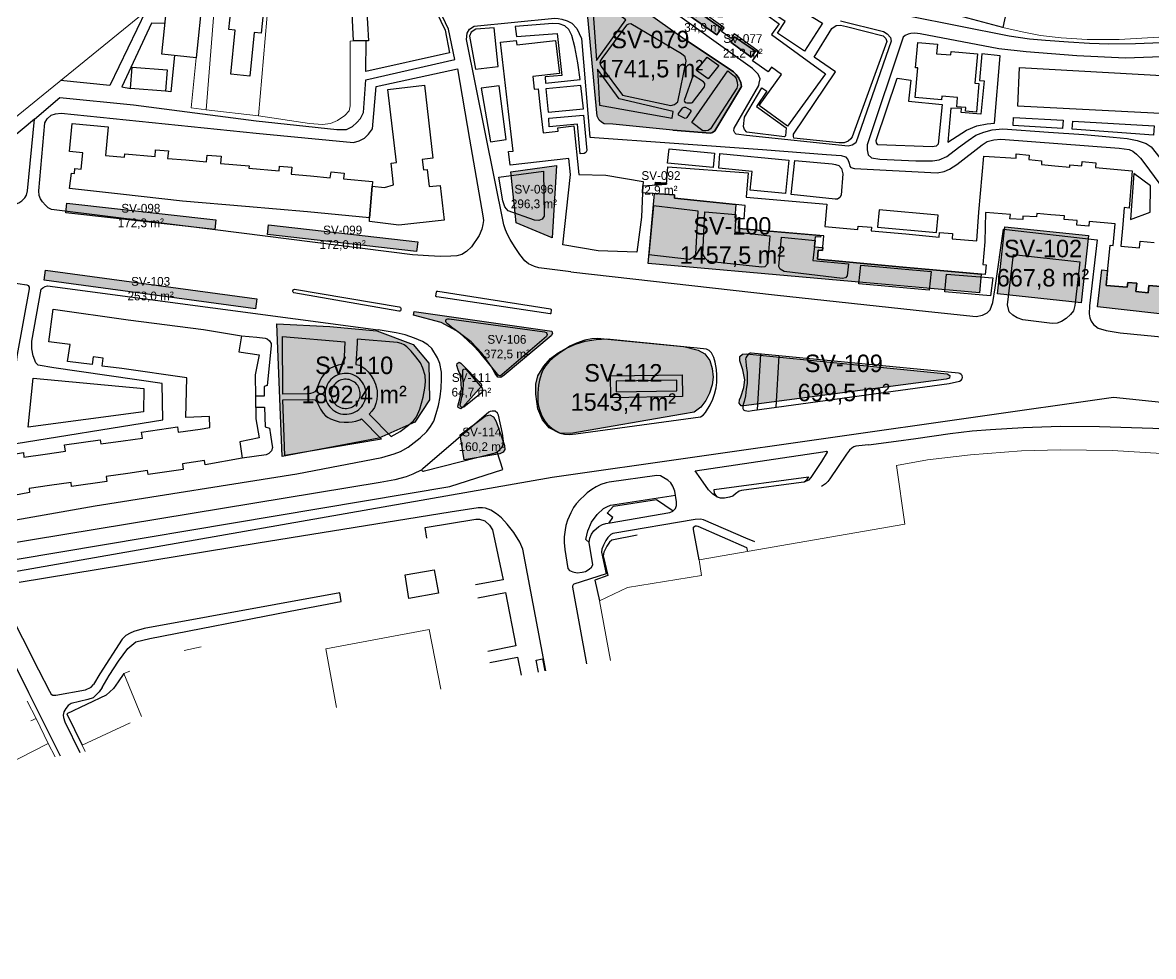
# Model space of a CAD drawing. Header units: metres. Extents: x -1319 to 2200, y -1209 to 1268.
# Drawn here: x 639 to 1026.6, y -1088.5 to -768.4 of the extents above; entities that cross this region are included whole.
import ezdxf

# ---------------------------------------------------------------- set-up
doc = ezdxf.new("R2010")
doc.units = ezdxf.units.M
for name, color, linetype, lineweight, true_color in [('CLADIRI_CONTUR', 7, 'Continuous', 25, 0x4b5962), ('LIMITA_STUDIU', 7, 'Continuous', 25, 0x354c40), ('PARCELE_CONTUR', 7, 'Continuous', 13, 0xb58c63), ('PAVAJ', 7, 'Continuous', 25, 0xd1d6d2), ('STRAZI', 7, 'Continuous', 25, 0xc4cccb), ('VERDE_PLIN', 7, 'Continuous', 25, 0x286847)]:
    doc.layers.add(name, color=color, linetype=linetype, lineweight=lineweight, true_color=true_color)
doc.layers.add('VERDE_CONTUR_CALCUL', color=82, linetype='Continuous', true_color=0x286847)
doc.layers.add('VERDE_SUPRAFETE', color=7, linetype='Continuous', true_color=0x1e372a)

msp = doc.modelspace()

# ---------------------------------------------------------------- hatches: boundary and pattern name
at = {"layer": 'VERDE_PLIN'}
h = msp.add_hatch(color=256, dxfattribs=at)
h.dxf.hatch_style = 1
h.paths.add_polyline_path([(836.84, -753.27), (835.86, -752.86), (835.05, -752.79), (834.28, -752.94), (833.11, -753.52), (832.34, -754.51), (831.9, -755.72), (831.83, -756.67), (835.93, -800.48), (836.62, -801.84), (837.39, -802.53), (838.35, -803.05), (841.28, -803.27), (861.86, -805.24), (874.79, -806.27), (875.45, -806.05), (876.22, -805.46), (885.34, -790.34), (885.12, -788.94), (884.53, -787.48), (883.56, -786.14), (882.61, -785.26), (866.04, -774.22), (836.84, -753.27)])
h = msp.add_hatch(color=256, dxfattribs=at)
h.dxf.hatch_style = 1
h.paths.add_polyline_path([(868.36, -763.19), (866.64, -765.34), (876.92, -772.63), (878.55, -770.3), (868.36, -763.19)])
h = msp.add_hatch(color=256, dxfattribs=at)
h.dxf.hatch_style = 1
h.paths.add_polyline_path([(890.19, -778.17), (883.05, -773.3), (881.7, -775.13), (888.69, -780.3), (890.19, -778.17)])
h = msp.add_hatch(color=256, dxfattribs=at)
h.dxf.hatch_style = 1
h.paths.add_polyline_path([(821.94, -817.39), (806.27, -819.53), (808.12, -837.06), (820.48, -842.2), (821.94, -817.39)])
h = msp.add_hatch(color=256, dxfattribs=at)
h.dxf.hatch_style = 1
h.paths.add_polyline_path([(859.74, -823.39), (855.88, -823.05), (855.79, -824.08), (859.71, -823.84), (859.74, -823.39)])
h = msp.add_hatch(color=256, dxfattribs=at)
h.dxf.hatch_style = 1
h.paths.add_polyline_path([(884.31, -838.95), (884.6, -835.56), (886.3, -835.71), (886.31, -835.61), (883.07, -835.32), (883.48, -830.73), (862.39, -828.64), (862.44, -827.46), (855.53, -827.02), (853.38, -850.97), (966.95, -861.04), (967.52, -854.67), (940.71, -852.19), (911.4, -849.48), (911.69, -846.39), (913.2, -846.53), (913.29, -845.55), (910.31, -845.29), (910.62, -841.82), (912.5, -841.99), (912.55, -841.39), (884.31, -838.95)])
h = msp.add_hatch(color=256, dxfattribs=at)
h.dxf.hatch_style = 1
h.paths.add_polyline_path([(705.24, -836.06), (654.13, -830.27), (653.74, -833.6), (704.86, -839.39), (705.24, -836.06)])
h = msp.add_hatch(color=256, dxfattribs=at)
h.dxf.hatch_style = 1
h.paths.add_polyline_path([(722.91, -841.06), (774.03, -846.84), (774.4, -843.53), (723.3, -837.73), (722.91, -841.06)])
h = msp.add_hatch(color=256, dxfattribs=at)
h.dxf.hatch_style = 1
h.paths.add_polyline_path([(975.65, -838.38), (973.18, -861.42), (1001.84, -864.46), (1004.31, -841.43), (975.65, -838.38)])
h = msp.add_hatch(color=256, dxfattribs=at)
h.dxf.hatch_style = 1
h.paths.add_polyline_path([(646.84, -853.23), (646.38, -856.67), (718.79, -866.54), (719.26, -863.13), (646.84, -853.23)])
h = msp.add_hatch(color=256, dxfattribs=at)
h.dxf.hatch_style = 1
h.paths.add_polyline_path([(1078.85, -857.85), (1068.38, -856.98), (1068.18, -859.36), (1064.04, -859.01), (1064.24, -856.61), (1054.02, -855.76), (1053.44, -862.75), (1049.43, -862.41), (1049.56, -860.81), (1043.47, -860.3), (1043.28, -862.63), (1039.16, -862.29), (1039.38, -859.73), (1031.91, -859.1), (1025.05, -858.57), (1024.78, -861.09), (1020.57, -860.63), (1020.92, -857.75), (1017.81, -857.47), (1017.58, -859.13), (1010.38, -858.54), (1010.9, -853.36), (1008.92, -853.17), (1007.42, -865.85), (1117.19, -878.18), (1117.63, -872.76), (1118.43, -864.07), (1120.38, -864.25), (1120.71, -860.64), (1111.66, -859.88), (1111.41, -862.92), (1107.69, -862.61), (1107.96, -859.38), (1100.22, -858.73), (1093.67, -858.18), (1093.4, -861.4), (1089.52, -861.07), (1089.81, -857.62), (1078.94, -856.71), (1078.85, -857.85)])
h = msp.add_hatch(color=256, dxfattribs=at)
h.dxf.hatch_style = 1
h.paths.add_polyline_path([(773, -868.67), (782.46, -871.2), (787.73, -874.12), (792.71, -877.84), (796.43, -881.72), (799.74, -886.45), (800.97, -888.68), (801.85, -889.94), (802.93, -890.05), (804.06, -889.33), (820.1, -875.79), (820.65, -874.97), (820.35, -874.24), (773.19, -867.44), (773, -868.67)])
h = msp.add_hatch(color=256, dxfattribs=at)
h.dxf.hatch_style = 1
h.paths.add_polyline_path([(778.41, -897.76), (778.23, -885.16), (772.83, -878.71), (760.43, -874.02), (744.25, -872.54), (726.13, -871.62), (727.9, -917.15), (761.1, -910.82), (773.44, -905.36), (778.41, -897.76)])
h = msp.add_hatch(color=256, dxfattribs=at)
h.dxf.hatch_style = 1
h.paths.add_polyline_path([(815.63, -889.55), (814.91, -892.31), (814.86, -895.73), (815.57, -900.83), (817.13, -904.63), (819.51, -907.36), (823.01, -909.16), (826.93, -909.29), (865.14, -902.68), (869.18, -901.94), (871.5, -900.21), (873.17, -897.92), (874.43, -895.43), (875.37, -892.63), (875.67, -890), (875.3, -887.04), (874.51, -884.25), (872.87, -882), (870.59, -880.67), (865.67, -879.47), (839.18, -876.82), (835.57, -876.99), (831.78, -877.6), (828.48, -878.68), (825.41, -879.96), (822.51, -881.57), (819.96, -883.56), (817.58, -886.19), (815.63, -889.55)])
h = msp.add_hatch(color=256, dxfattribs=at)
h.dxf.hatch_style = 1
h.paths.add_polyline_path([(886.25, -893.53), (885.21, -896.67), (884.7, -897.72), (884.64, -898.92), (885.26, -899.76), (886.19, -899.78), (955.5, -890.64), (956.66, -890.34), (956.79, -889.39), (955.84, -888.79), (887.1, -881.93), (885.68, -882.02), (884.8, -882.88), (884.83, -884.4), (885.84, -887.43), (886.48, -890.92), (886.25, -893.53)])
h = msp.add_hatch(color=256, dxfattribs=at)
h.dxf.hatch_style = 1
h.paths.add_polyline_path([(788.13, -899.85), (788.32, -900.4), (789.16, -900.76), (789.84, -900.3), (796.21, -893.08), (796.3, -892.67), (796.13, -892.2), (789.16, -885.15), (788.58, -884.86), (787.92, -885.27), (787.82, -885.93), (788.32, -887.42), (788.93, -889.13), (789.18, -890.61), (789.32, -892.27), (789.39, -893.82), (789.17, -895.71), (788.83, -897.34), (788.13, -899.85)])
h = msp.add_hatch(color=256, dxfattribs=at)
h.dxf.hatch_style = 1
h.paths.add_polyline_path([(802.58, -916.19), (803.74, -915.63), (804.32, -914.8), (804.12, -913.39), (801.31, -905.19), (800.36, -903.53), (799.14, -902.91), (797.56, -903.3), (788.92, -909.72), (790.34, -918.31), (802.58, -916.19)])

# ---------------------------------------------------------------- linework, layer by layer
at = {"layer": 'CLADIRI_CONTUR'}
for points in [[(762.12, -762.49), (756.81, -762.71), (757.51, -774.69), (752.41, -774.64), (751.82, -762.87), (749.89, -748.93), (757.29, -745.66), (760.88, -751.82), (762.12, -762.49)], [(697.27, -754.38), (696.36, -758.94), (700.6, -759.39), (698.41, -780.44), (686.63, -779.21), (688.82, -758.16), (695.96, -750.8), (705.57, -751.82), (705.31, -755.12), (697.27, -754.38)], [(955.63, -759.04), (960.44, -760.09), (961.5, -756.16), (959.3, -755.48), (960.7, -751.2), (964.67, -752.3), (963.38, -756.79), (969.52, -758.39), (968.53, -762.01), (974.93, -763.52), (976.4, -763.79), (975, -770.06), (961.3, -766.44), (961.97, -763.53), (958.28, -762.44), (957.51, -765), (953.68, -763.71), (955.63, -759.04)], [(720.7, -772), (718.38, -771.76), (716.84, -786.8), (710.31, -786.13), (711.85, -771.04), (709.69, -770.82), (710.35, -764.31), (721.37, -765.44), (720.7, -772)], [(822.59, -805.58), (822.46, -804.46), (827.92, -803.83), (829.68, -820.49), (829.68, -820.49), (838.85, -820.71), (851.64, -822.88), (851.61, -824.32), (851.5, -826.76), (851.13, -835.13), (849.52, -847.14), (836.28, -846.66), (824.1, -844.62), (826.79, -820.44), (826.22, -815), (806.11, -817.31), (805.57, -812.61), (807.11, -812.43), (805.55, -798.91), (802.82, -775.11), (808.16, -774.49), (808.33, -776.01), (821.66, -774.48), (822.97, -785.84), (813.81, -786.89), (814.31, -791.25), (815.65, -791.09), (816.41, -797.66), (817.39, -806.18), (822.59, -805.58)], [(966.25, -779.11), (965.41, -789.12), (966.74, -789.23), (965.91, -799.12), (962.21, -798.81), (962.32, -797.5), (959.17, -797.24), (959.44, -794.04), (954.04, -793.59), (953.94, -794.86), (944.98, -794.11), (945.84, -783.94), (945.07, -783.87), (945.8, -775.2), (952.56, -775.77), (952.28, -779.09), (957.17, -779.5), (957.27, -778.36), (966.25, -779.11)], [(676, -790.96), (676.57, -783.68), (688.48, -784.62), (687.9, -791.9), (676, -790.96)], [(1031.22, -799.71), (980.13, -797.03), (980.72, -783.74), (1031.49, -786.69), (1031.22, -799.71)], [(757.91, -835.38), (758.83, -824.5), (763.02, -824.93), (766.07, -824.07), (765.27, -816.62), (767.13, -816.35), (764.21, -791.28), (776.69, -789.83), (779.61, -814.89), (775.95, -815.32), (776.35, -818.92), (777.69, -818.74), (778.35, -824.59), (782.06, -824.23), (783.5, -836.13), (767.95, -837.9), (757.82, -836.56), (757.91, -835.38)], [(688.92, -812.41), (688.65, -814.96), (694.97, -815.49), (694.97, -815.49), (702.03, -816.1), (702.23, -813.82), (707.04, -814.24), (706.83, -816.66), (716.61, -817.51), (716.53, -818.36), (726.89, -819.26), (727.03, -817.62), (731.23, -817.99), (731.03, -820.37), (737.68, -820.95), (744.38, -821.58), (744.68, -819.54), (749.18, -820), (748.97, -821.98), (758.94, -822.92), (758.83, -824.5), (757.91, -835.38), (736.61, -833.31), (715.4, -831.46), (693.75, -829.59), (672.51, -827.18), (655.01, -825.32), (655.68, -820.04), (656.72, -820.14), (656.92, -818.45), (659.06, -818.64), (659.66, -813.08), (654.99, -812.58), (656, -802.99), (668.28, -804.11), (667.32, -813.98), (673.89, -814.59), (674.01, -813.4), (684.36, -814.31), (684.56, -812.06), (688.92, -812.41)]]:
    msp.add_lwpolyline(points, close=True, dxfattribs=at)
for points in [[(889.41, -762.4), (898.31, -768.77), (895.66, -772.53), (914.19, -785.93), (901.19, -803.91), (891.4, -796.84), (899.11, -786.18), (895.68, -783.69), (894.51, -785.31), (889.2, -781.47), (891.42, -778.39), (882.89, -772.28), (881.8, -773.81), (878.51, -771.45), (879.43, -770.16), (873.79, -766.12)], [(1031.91, -859.1), (1025.05, -858.57), (1024.78, -861.09), (1020.57, -860.63), (1020.92, -857.75), (1017.81, -857.47), (1017.58, -859.13), (1010.38, -858.54), (1011.76, -844.71), (1012.77, -844.79), (1013.46, -837.42), (1004.62, -836.61), (1004.48, -838.21), (1000.37, -837.86), (1000.51, -836.25), (995.96, -835.86), (996.07, -834.67), (991.41, -834.27), (986.66, -833.87), (986.53, -835.04), (981.89, -834.74), (981.85, -835.86), (977.43, -835.65), (977.59, -834.15), (969.09, -833.53), (968.86, -843.56), (968.14, -851.3), (969.22, -851.39), (968.91, -854.79), (940.71, -852.19), (911.4, -849.48), (911.69, -846.39), (913.2, -846.53), (913.67, -841.49), (884.31, -838.95), (884.6, -835.56), (886.3, -835.71), (886.7, -831.05), (862.39, -828.64), (862.44, -827.46), (851.5, -826.76), (851.61, -824.32), (859.71, -823.84), (860.16, -817.89), (887.72, -819.96), (886.94, -828.27), (914.61, -830.66), (913.97, -838.29), (925.23, -839.34), (925.36, -838.22), (929.97, -838.57), (929.81, -839.75), (941.76, -840.86), (953.12, -841.91), (953.26, -840.33), (957.78, -840.75), (957.62, -842.52), (966.11, -843.26), (966.74, -833.43), (966.74, -833.43), (968.41, -814.16), (979.5, -814.84), (979.59, -813.42), (984, -813.85), (983.9, -815.39), (988.26, -815.76), (988.18, -817.07), (992.86, -817.49), (997.92, -817.92), (997.98, -817.18), (1002.05, -817.53), (1002.18, -816.06), (1006.85, -816.47), (1006.71, -818.09), (1019.36, -819.19), (1018.26, -831.98), (1016.59, -831.84), (1016.1, -837.6), (1015.39, -845.08), (1021.86, -845.57), (1022.07, -843.29), (1026.87, -843.74)], [(630.01, -917.26), (639.22, -915.82), (639.42, -917.39), (646.68, -916.36), (653.68, -915.36), (653.37, -913.17), (665.58, -911.42), (665.79, -912.86), (673.39, -911.77), (680.03, -910.82), (679.74, -908.78), (692.06, -907.01), (692.06, -907.01), (692.32, -908.81), (699.79, -907.74), (703.14, -907.25), (703.01, -903.5), (694.89, -903.73), (695.23, -890.21), (672.92, -886.99), (666.21, -886.15), (666.57, -883.46), (663.12, -882.96), (662.78, -885.56), (654.38, -884.54), (655.27, -878.8), (647.9, -877.87), (649.48, -866.59), (675.1, -870.27), (700.96, -873.6), (713.94, -875.74), (713.09, -881.24), (720.05, -882.33), (718.71, -889.13), (718.92, -904.22), (720.05, -910.81), (713.45, -912.14), (714.26, -917.77), (701.58, -919.97), (701.34, -918.56), (693.72, -919.65), (694, -921.64), (682, -923.36), (681.8, -921.98), (674.99, -922.96), (667.55, -924.03), (667.8, -925.74), (655.76, -927.47), (655.55, -926.03), (648.21, -927.08), (641.2, -928.11), (641.34, -929.53), (628.68, -931.85)]]:
    msp.add_lwpolyline(points, dxfattribs=at)
at = {"layer": 'LIMITA_STUDIU'}
msp.add_lwpolyline([(-129.2, -1088.54), (88.91, -1050.12), (613.99, -960.47), (820.45, -924.25), (1012.94, -896.82), (1295.47, -926.32)], dxfattribs=at)
at = {"layer": 'PARCELE_CONTUR'}
for points in [[(975, -770.06), (981.62, -771.53), (987.92, -772.77), (994.95, -773.65), (1003.89, -774.16), (1014.88, -774.24), (1036.27, -772.99), (1049.67, -771.38), (1061.18, -769.77), (1072.24, -767.57), (1087.03, -762.96), (1109.09, -754.24), (1121.03, -748.89), (1118.75, -743.73)], [(750.48, -753.19), (712.36, -750.41), (711.34, -759.49), (723.21, -760.45), (719.79, -800.35), (737.34, -802.94), (741.81, -803.3), (744.45, -802.94), (746.94, -801.98), (749.43, -800.22), (750.9, -798.61), (751.26, -796.93), (751.26, -774.8), (752.41, -774.64)], [(705.31, -755.12), (701.89, -798.25), (696.69, -797.59), (698.41, -780.44)], [(688.82, -758.16), (623.84, -811.16), (624.11, -807.23), (615.36, -807.14), (615.72, -801.69), (605.26, -800.69), (605.94, -795.06), (554.43, -790.23), (546.63, -801.32), (522.36, -797.27), (510.28, -789.42), (513.41, -785.92)], [(701.89, -798.25), (719.79, -800.35)], [(938.49, -920.26), (949.19, -918.29), (963.84, -916.53), (981.42, -915.21), (994.75, -914.92), (1012.55, -915.14), (1029.33, -916.16), (1050.5, -917.7), (1049.47, -938.72), (1054.51, -966.52)], [(938.49, -920.26), (941.35, -940.34), (870.87, -952.64), (871.68, -957.92), (846.26, -962.06), (836.66, -966.64), (840.51, -987.05)], [(782.32, -996.93), (778.3, -976.43), (742.88, -983.11), (746.59, -1003.2)], [(694.35, -983.63), (700.14, -982.38)], [(679.66, -1006.33), (673.63, -991.51), (675.77, -990.71)], [(640.53, -1000.99), (643.56, -1006.93)], [(641.74, -1007.8), (643.56, -1006.93), (647.72, -1015.51)], [(660.42, -1018.32), (659.38, -1016.12), (675.84, -1008.46)], [(632.8, -1023.16), (647.72, -1015.51), (650.14, -1020.12)]]:
    msp.add_lwpolyline(points, dxfattribs=at)
at = {"layer": 'PAVAJ'}
for points in [[(765.87, -735.89), (777.88, -758.59), (783.82, -771.04), (785.35, -778.73), (756.56, -785.11), (756.7, -774.68)], [(835.67, -781.34), (845.78, -767.46), (834.1, -758.71), (835.67, -781.34)], [(890.78, -761.47), (894, -756.86), (913.2, -768.58), (907.04, -778.17), (897.68, -772.04), (900.32, -768.08), (890.78, -761.47)], [(866.64, -765.34), (876.92, -772.63), (878.55, -770.3), (868.36, -763.19), (866.64, -765.34)], [(681.19, -764.39), (668.87, -790.02), (651.94, -788.25)], [(687.73, -768.68), (683.15, -768.63), (672.97, -790.39), (676, -790.96)], [(802.01, -783.5), (800.62, -770.17), (794.32, -770.68), (792.78, -771.64), (792.12, -773.03), (794.25, -784.31), (802.01, -783.5)], [(818.26, -789.16), (830.05, -787.95), (829.24, -782.24), (828.29, -776.67), (827.27, -772.86), (826.24, -770.81), (824.78, -769.49), (822.94, -768.83), (820.67, -768.69), (807.78, -769.79), (808.22, -773.16), (822.21, -772.13), (823.81, -786.51), (818.07, -787.04), (818.26, -789.16)], [(844.57, -793.28), (861.2, -796.8), (862.45, -796.51), (863.55, -795.55), (866.4, -781.64), (866.04, -780.17), (864.79, -779.07), (847.43, -768.82), (846.62, -768.89), (845.97, -769.29), (837.47, -780.76), (837.1, -781.38), (836.84, -782.15), (836.92, -782.7), (837.25, -783.43), (844.57, -793.28)], [(910.27, -780.23), (916.35, -770.41), (917.89, -769.38), (919.28, -769.31), (921.4, -769.75), (933.93, -772.97), (934.88, -773.85), (935.17, -774.88), (923.38, -807.55), (922.83, -808.28), (921.99, -809.05), (920.63, -809.64), (918.84, -809.67), (903.34, -807.99), (903.23, -807.29), (903.27, -806.67), (917.59, -785.28), (910.27, -780.23)], [(883.05, -773.3), (881.7, -775.13), (888.69, -780.3), (890.19, -778.17), (883.05, -773.3)], [(691.03, -779.67), (689.75, -792.08), (687.9, -791.9)], [(869.96, -784.84), (873.66, -780.28), (877.61, -783.08), (874.02, -787.66), (869.96, -784.84)], [(957.16, -797.7), (956.17, -809.38), (962.47, -805.28), (966.06, -803.81), (969.58, -803.08), (972.14, -802.86), (974.05, -779.79), (967.75, -779.13), (966.98, -788.28), (968.53, -788.41), (967.4, -799.8), (960.71, -799.25), (960.86, -797.88), (957.16, -797.7)], [(836, -784.35), (836.73, -796.73), (861.64, -801.12), (862.01, -798.85), (843.47, -794.53), (836, -784.35)], [(868.88, -786.38), (865.76, -795.06), (865.8, -795.41), (866.09, -795.77), (866.64, -795.9), (868.24, -795.96), (868.56, -795.79), (872.67, -790.45), (872.81, -789.79), (872.81, -789.24), (872.41, -788.69), (868.88, -786.38)], [(868.42, -802.61), (880.69, -784.99), (883, -786.82), (883.58, -787.62), (883.91, -788.83), (883.99, -789.93), (883.84, -790.92), (874.79, -804.8), (873.95, -805.39), (873.14, -805.54), (872.19, -805.5), (868.42, -802.61)], [(796.15, -790.83), (799.3, -809.29), (804.72, -808.48), (802.34, -790.04), (796.15, -790.83)], [(819.1, -799.13), (831.19, -797.95), (830.31, -790.01), (818.37, -791.07), (819.1, -799.13)], [(954.23, -796.45), (952.84, -810.08), (952.11, -810.81), (950.79, -811.03), (932.18, -810.3), (931.67, -809.64), (931.56, -808.83), (938.81, -787.44), (943.42, -788.1), (942.62, -795.35), (954.23, -796.45)], [(900.67, -804.51), (900.45, -807.18), (900.16, -807.51), (887.26, -805.98), (886.46, -805.02), (886.09, -804), (886.38, -800.77), (892.32, -790.81), (894.08, -791.87), (890.49, -797.18), (900.67, -804.51)], [(863.82, -799.6), (865.27, -797.59), (865.69, -797.37), (866.2, -797.39), (867.83, -798.25), (868.03, -798.61), (868.02, -798.92), (866.61, -800.96), (866.39, -801.21), (866.11, -801.23), (865.82, -801.21), (863.84, -800.1), (863.75, -799.88), (863.82, -799.6)], [(643.03, -801.47), (634.6, -808.58), (629.21, -806.78)], [(819.3, -801.12), (831.24, -800.1), (832.34, -812.26), (832.08, -812.92), (831.46, -813.25), (830.14, -813.36), (829.15, -803.25), (819.52, -804.16), (819.3, -801.12)], [(978.62, -800.93), (995.66, -801.88), (995.47, -804.67), (978.48, -803.71), (978.62, -800.93)], [(998.92, -802.14), (1026.86, -803.79), (1026.66, -806.97), (998.7, -804.92), (998.92, -802.14)], [(860.63, -811.67), (876.12, -813.19), (875.72, -818.03), (860.08, -816.56), (860.63, -811.67)], [(877.99, -813.26), (901.61, -815.61), (900.51, -827.04), (888.35, -825.86), (889.01, -819.49), (877.58, -818.32), (877.99, -813.26)], [(903.66, -815.72), (916.48, -816.78), (917.66, -817), (918.75, -817.37), (919.63, -818.47), (920.15, -820.22), (919.56, -827.55), (919.12, -828.36), (918.32, -828.94), (917.51, -828.94), (902.42, -827.33), (903.66, -815.72)], [(817.47, -819.34), (817.76, -834.73), (817.1, -835.83), (815.93, -836.27), (814.46, -836.19), (805.38, -832.97), (804.21, -831.51), (803.62, -829.45), (802.16, -821.4), (817.47, -819.34)], [(1019.89, -820.16), (1018.71, -835.95), (1025.45, -833.35), (1025.56, -824.37), (1019.89, -820.16)], [(853.67, -847.92), (867.59, -849.53), (868.68, -848.87), (869.71, -847.77), (870.59, -833.04), (855.2, -831.21), (853.67, -847.92)], [(872.86, -833.26), (883.48, -834.22), (883.12, -840.15), (895.13, -841.54), (894.25, -851.07), (893.44, -852.16), (892.42, -852.24), (874.1, -850.26), (873.08, -849.31), (872.13, -847.77), (872.86, -833.26)], [(931.98, -838.56), (952.23, -840.39), (952.86, -834.42), (932.64, -832.62), (931.98, -838.56)], [(899.16, -841.94), (910.62, -843.12), (909.89, -849.93), (922.05, -851.1), (921.61, -855.2), (921.03, -855.94), (920, -856.16), (900.07, -853.74), (898.61, -852.93), (898.24, -851.98), (899.16, -841.94)], [(926.34, -851.54), (950.37, -853.78), (949.71, -860.15), (925.6, -857.99), (926.34, -851.54)], [(955.68, -854.65), (971.52, -855.88), (970.77, -862.09), (955.05, -860.7), (955.68, -854.65)], [(713.94, -875.74), (719.22, -876.22), (722.12, -876.54), (722.81, -876.87), (723.65, -877.5), (724.2, -878.41), (724.18, -879.2), (722.76, -892.86), (721.73, -893.16), (721.73, -896.49), (718.81, -896.46)], [(728.18, -895.74), (728.04, -876.05), (749.47, -877.79), (749.11, -885.49), (748.16, -885.6), (747.11, -885.82), (745.51, -886.36), (744.24, -886.98), (743.19, -888.07), (742.31, -888.94), (741.59, -889.92), (740.97, -890.98), (740.5, -892.14), (739.99, -893.52), (739.61, -894.36), (739.12, -894.94), (738.45, -895.32), (737.63, -895.57), (736.54, -895.65), (728.18, -895.74)], [(753.61, -878.24), (753.18, -885.6), (754.41, -885.89), (755.25, -886.33), (756.34, -887.13), (757.36, -888.14), (758.48, -889.49), (759.28, -890.8), (759.93, -892.36), (760.3, -893.67), (760.48, -894.68), (760.55, -896.28), (760.44, -897.63), (760.08, -898.97), (759.57, -900.35), (758.66, -901.66), (757.72, -902.64), (765.31, -910.27), (768.4, -908.56), (771.25, -906.47), (772.96, -904.95), (773.96, -903.55), (775.16, -900.93), (776.32, -896.83), (776.86, -893.74), (777.05, -891.56), (776.94, -889.38), (776.17, -886.87), (775.38, -885.06), (773.81, -882.95), (772.14, -881.1), (770.69, -879.61), (769.74, -878.88), (768.76, -878.41), (767.49, -878.08), (753.67, -876.92), (753.61, -878.24)], [(891.89, -882.02), (890.81, -901.18)], [(898.18, -882.63), (897.19, -900.3)], [(756.18, -893.05), (755.87, -892.39), (755.49, -891.76), (755.05, -891.17), (754.55, -890.63), (753.99, -890.15), (753.39, -889.73), (752.75, -889.37), (752.08, -889.08), (751.37, -888.87), (750.65, -888.73), (749.92, -888.66), (749.19, -888.68), (748.46, -888.77), (747.74, -888.93), (747.05, -889.17), (746.38, -889.48), (745.75, -889.86), (745.17, -890.3), (744.63, -890.8), (744.15, -891.35), (743.73, -891.95), (743.37, -892.59), (743.08, -893.27), (742.87, -893.97), (742.73, -894.69), (742.66, -895.42), (742.67, -896.16), (742.76, -896.89), (742.93, -897.6), (743.17, -898.3), (743.48, -898.96), (743.85, -899.59), (744.29, -900.18), (744.8, -900.72), (745.35, -901.2), (745.95, -901.62), (746.59, -901.98), (747.27, -902.26), (747.97, -902.48), (748.69, -902.62), (749.42, -902.68), (750.16, -902.67), (750.88, -902.58), (751.6, -902.42), (752.29, -902.18), (752.96, -901.87), (753.59, -901.49), (754.18, -901.05), (754.71, -900.55), (755.2, -900), (755.62, -899.4), (755.97, -898.75), (756.26, -898.08), (756.48, -897.38), (756.62, -896.66), (756.68, -895.92), (756.67, -895.19), (756.58, -894.46), (756.42, -893.75), (756.18, -893.05)], [(744.74, -896.54), (744.85, -897.05), (745.02, -897.55), (745.24, -898.02), (745.51, -898.47), (745.83, -898.89), (746.19, -899.28), (746.58, -899.62), (747.01, -899.92), (747.47, -900.18), (747.95, -900.38), (748.46, -900.54), (748.97, -900.64), (749.49, -900.68), (750.02, -900.67), (750.54, -900.61), (751.05, -900.49), (751.55, -900.32), (752.02, -900.1), (752.47, -899.83), (752.89, -899.52), (753.27, -899.16), (753.62, -898.76), (753.92, -898.33), (754.17, -897.87), (754.38, -897.39), (754.53, -896.89), (754.63, -896.38), (754.68, -895.85), (754.67, -895.33), (754.61, -894.81), (754.49, -894.3), (754.32, -893.8), (754.1, -893.32), (753.83, -892.87), (753.51, -892.46), (753.16, -892.07), (752.76, -891.73), (752.33, -891.43), (751.87, -891.17), (751.39, -890.97), (750.89, -890.81), (750.37, -890.71), (749.85, -890.67), (749.33, -890.67), (748.8, -890.74), (748.29, -890.86), (747.8, -891.03), (747.32, -891.25), (746.87, -891.52), (746.45, -891.83), (746.07, -892.19), (745.72, -892.59), (745.42, -893.02), (745.17, -893.47), (744.96, -893.96), (744.81, -894.46), (744.71, -894.97), (744.66, -895.5), (744.67, -896.02), (744.74, -896.54)], [(840.46, -889.5), (865.08, -889.13), (865.15, -896.53), (840.65, -897.04), (840.46, -889.5)], [(842.46, -891.31), (842.48, -894.99), (863.2, -894.63), (863.23, -890.98), (842.46, -891.31)], [(728.16, -897.74), (738.48, -897.63), (739.14, -897.75), (739.5, -898.04), (739.79, -898.44), (740.12, -899.06), (741.1, -900.93), (742.01, -902.31), (742.81, -903.19), (743.68, -903.8), (744.55, -904.24), (746.07, -904.84), (747.51, -905.25), (749.16, -905.37), (750.65, -905.36), (751.89, -905.27), (753.2, -905.03), (754.54, -904.57), (755.16, -904.26), (761.95, -911.21), (728.89, -916.77), (728.16, -897.74)], [(718.86, -900.23), (721.91, -900.26), (722.13, -906.96), (723.56, -907.48), (723.93, -909.71), (724.44, -912.79), (724.59, -914.03), (724.33, -915.21), (723.38, -916.16), (722.46, -916.56), (714.26, -917.77)], [(876, -928.51), (908.38, -924.18), (907.47, -925.54), (906.92, -925.94), (905.89, -926.12), (885.34, -928.76), (884.54, -929.05), (883.29, -930.01), (882.45, -930.7), (881.28, -931.11), (879.56, -931.4), (878.2, -931.4), (877.17, -931.07), (876.55, -930.41), (876.19, -929.75), (876, -928.51)], [(833.18, -946.67), (831.99, -945.63), (832.69, -942.66), (833.97, -939.7), (835.88, -937.02), (838.07, -935.01), (839.21, -934.38), (840.49, -933.87), (862.72, -930.46)], [(840.05, -939.93), (841.3, -938.05), (839.39, -936.55), (841.48, -934.24), (856.21, -931.86), (861.99, -935.74)], [(777.55, -945.16), (776.9, -941.46), (794.37, -938.68), (795.61, -938.68), (797.45, -939.27), (798.98, -940.66), (800.08, -942.27), (803.67, -959.41), (794.23, -961.18)], [(870.87, -952.64), (868.95, -942.22), (868.99, -941.42), (869.34, -941.07), (869.68, -940.92), (870.01, -940.94), (870.44, -941.05), (887.06, -948.39), (887.4, -949.76)], [(849.63, -944.12), (840.95, -945.79), (840.14, -946.56), (839.26, -947.88), (838.2, -949.9), (837.95, -951.18), (839.59, -957.99), (835.16, -959.57), (836.66, -966.64)], [(770.05, -957.67), (780.09, -955.98), (781.48, -963.97), (771.37, -965.84), (770.05, -957.67)], [(795.04, -965.58), (804.48, -963.81), (808, -982.05), (798.39, -983.97)], [(799.09, -987.78), (808.58, -985.93), (809.86, -992.1)], [(815.8, -991.06), (815, -987.03), (817.13, -986.57)], [(817.13, -986.57), (817.93, -990.68)], [(673.63, -991.51), (671.74, -994.44), (670.13, -996.71), (667.64, -998.98), (654.12, -1005.36), (659.38, -1016.12)]]:
    msp.add_lwpolyline(points, dxfattribs=at)
at = {"layer": 'STRAZI'}
for points in [[(809.08, -686.33), (810.25, -688.31), (812.89, -690.72), (824.32, -698.2), (852.89, -717.83), (871.42, -730.58), (897.65, -748.67), (906.73, -754.6), (911.2, -756.8), (921.38, -760.46), (942.63, -766.11), (977.2, -772.99), (984.16, -773.91), (989.59, -774.46)], [(919.33, -767.74), (934.06, -771.4), (935.38, -772.2), (936.47, -773.52), (936.69, -774.77), (924.61, -809.57), (923.36, -810.44), (921.97, -810.81), (887.06, -807.07), (883.51, -806.6), (883.11, -806.16), (882.81, -805.46), (882.85, -804.58), (891.31, -790.01), (891.46, -789.2), (891.79, -787.66), (891.13, -786.12), (889.19, -784.11), (836.48, -746.34)], [(861.86, -805.24), (841.28, -803.27), (838.35, -803.05), (837.39, -802.53), (836.62, -801.84), (835.93, -800.48), (831.83, -756.67), (831.9, -755.72), (832.34, -754.51), (833.11, -753.52), (834.28, -752.94), (835.05, -752.79), (835.86, -752.86), (836.84, -753.27), (866.04, -774.22)], [(459.33, -807.99), (595.15, -825.35), (636.76, -830.55), (637.68, -830.19), (638.7, -829.45), (639.73, -828.43), (640.32, -827.51), (640.68, -826.12), (643.03, -801.47), (651.67, -794.07), (677.02, -796.64), (719.07, -802.06), (746.68, -805.06), (749.98, -805.06), (752.1, -804.03), (753.57, -802.64), (754.82, -801.32), (755.77, -799.2), (756.65, -788.06), (787.12, -781.1), (784.92, -770.7), (781.85, -764.18), (778.7, -758.1)], [(826.88, -853.89), (815.97, -852.49), (814.46, -852.05), (812.41, -851.07), (811.13, -850.11), (809.37, -847.95), (807.54, -845.17), (806.08, -842.71), (805.2, -841.1), (804.54, -839.45), (803.88, -837.77), (791.1, -774.22), (791.32, -772.02), (792.19, -770.63), (793.81, -769.68), (821.35, -766.89), (822.6, -766.97), (823.81, -767.19), (825.67, -767.74), (827.21, -768.61), (828.9, -770.41), (830.51, -773.85), (833.44, -807.66), (862.3, -809.78)], [(989.59, -774.46), (997.53, -775.01), (1004.68, -775.48), (1011.31, -775.63), (1020.46, -775.56), (1029.33, -775.26), (1038.85, -774.38), (1053.87, -772.41), (1063.46, -770.65), (1064.29, -770.48)], [(861.86, -805.24), (874.79, -806.27), (875.45, -806.05), (876.22, -805.46), (885.34, -790.34), (885.12, -788.94), (884.53, -787.48), (883.56, -786.14), (882.61, -785.26), (866.04, -774.22)], [(946.62, -772.3), (944.83, -772.04), (943.43, -772.11), (942.52, -772.33), (941.53, -772.77), (940.8, -773.43), (928.42, -810.32), (928.42, -812), (928.78, -813.69), (929.95, -814.78), (932.81, -815.22), (945.19, -815.81), (950.91, -815.81), (953.1, -815.44), (955.74, -814.27), (959.77, -811.27), (963.07, -808.85), (965.7, -807.02), (968.41, -805.99), (971.27, -805.19), (975.01, -804.82), (990.61, -805.92), (1002.77, -806.8), (1012.81, -807.64), (1017.61, -808.08), (1021.01, -808.85), (1024.16, -809.8), (1025.81, -810.94), (1035.08, -822.77)], [(1065.33, -775.32), (1050.31, -777.97), (1041.45, -779.15), (1032.44, -780.02), (1016.98, -780.54), (1000.39, -779.84), (982.96, -778.45), (973.58, -777.35), (946.62, -772.3)], [(704.96, -839.49), (648.85, -832.53), (647.68, -831.87), (646.8, -831.03), (645.81, -829.82), (645.08, -828.83), (644.67, -827.66), (644.53, -826.12), (646.58, -802.79), (647.38, -801.4), (648.7, -800.08), (650.24, -799.64), (652.22, -799.49), (718.99, -806.31), (752.36, -809.46), (754.34, -808.94), (756.17, -808.06), (757.56, -806.6), (758.95, -804.77), (760.13, -790.26), (788.04, -784.25), (792.21, -808.36), (796.75, -834.66), (796.94, -836.23), (796.75, -837.62), (796.39, -839.2), (795.47, -841.36), (792.84, -845.28), (791.15, -846.82), (789.5, -847.92), (787.82, -848.39), (785.8, -848.5), (782.21, -848.61), (778.07, -848.35), (772.65, -848.06), (704.96, -839.49)], [(862.3, -809.78), (892.63, -811.96), (914.53, -813.58), (919.59, -813.94), (921.09, -814.45), (921.9, -815.3), (922.26, -816.58), (922.48, -817.64), (922.92, -818.12), (924.09, -818.41), (952.44, -819.91), (954.86, -819.47), (956.69, -818.67), (959.26, -817.06), (967.9, -810.32), (969.66, -809.22), (971.86, -808.63), (974.27, -808.41), (1014.86, -811.49), (1018.3, -811.93), (1019.55, -812.51), (1020.79, -813.47), (1022.18, -814.86), (1023.65, -816.84), (1034.56, -831.56)], [(826.88, -853.89), (896.7, -861.71), (949.45, -867.42), (965.86, -869.16), (967.98, -868.7), (969.61, -867.91), (970.58, -866.93), (971.55, -864.32), (972.4, -859.31), (975.22, -839.23), (1007.3, -842.82), (1004.74, -865.46), (1004.56, -868.21), (1004.81, -869.64), (1005.29, -870.73), (1006.08, -871.89), (1007.69, -873.21), (1010.4, -873.99), (1015.23, -874.76), (1066.92, -879.78), (1149.59, -888.02)], [(1001.39, -850.46), (999.92, -863.52), (999.63, -865.39), (999.19, -867.24), (998.17, -868.52), (996.66, -869.87), (995.13, -870.9), (993.57, -871.43), (991.87, -871.58), (981.88, -870.31), (979.85, -869.65), (978.39, -868.76), (977.1, -867.58), (976.55, -865.13), (978.64, -847.92), (1001.39, -850.46)], [(634.23, -857.41), (640.38, -858.36), (640.86, -858.54), (641.19, -859.13), (641.22, -859.71), (637.05, -882.17), (633.16, -913.23), (687.01, -904.55), (686.79, -892.09), (649.72, -886.75), (644.34, -885.87), (643.49, -885.02), (642.61, -882.61), (642.1, -880.19), (642.14, -877.66), (645.36, -859.75), (645.91, -859.38), (646.75, -858.87), (647.52, -858.62), (760.85, -873.78)], [(767.98, -867.29), (731.9, -861), (731.66, -860.8), (731.58, -860.57), (731.58, -860.31), (731.69, -860.02), (731.88, -859.88), (732.11, -859.8), (768.08, -865.86), (768.37, -865.96), (768.53, -866.08), (768.64, -866.3), (768.64, -866.55), (768.58, -866.94), (768.48, -867.18), (768.29, -867.31), (767.98, -867.29)], [(780.98, -862.29), (819.81, -868.18), (820, -868.14), (820.1, -868), (820.22, -866.86), (820.12, -866.71), (819.95, -866.66), (781.25, -860.58), (780.89, -860.6), (780.68, -860.85), (780.5, -862.02), (780.55, -862.16), (780.72, -862.27), (780.98, -862.29)], [(785.22, -869.95), (817.81, -874.46), (818.39, -874.7), (818.66, -875.04), (818.78, -875.38), (818.66, -875.67), (818.53, -875.97), (803.4, -889.07), (802.79, -889.45), (802.36, -889.45), (802.02, -889.27), (801.75, -888.93), (798.3, -884.65), (796.09, -882.01), (793.83, -879.57), (791.31, -877.16), (788.9, -875.02), (785.99, -872.81), (785.06, -872.06), (784.58, -871.63), (784.18, -871.2), (784.09, -870.88), (784.09, -870.52), (784.16, -870.24), (784.4, -870.05), (784.71, -869.91), (784.97, -869.92), (785.22, -869.95)], [(608.08, -943.93), (663.82, -934.11), (732.98, -923.05), (762.1, -917.52), (766.35, -916.23), (768.47, -915.39), (771.11, -913.93), (775.28, -910.78), (777.55, -908.58), (778.84, -906.82), (779.94, -904.99), (780.78, -902.43), (781.51, -899.64), (782.1, -896.75), (782.46, -893.75), (782.61, -890.56), (782.57, -888.25), (781.99, -885.28), (781.22, -883.38), (779.2, -880.08), (777.85, -878.84), (776.09, -877.78), (773.31, -876.57), (770.05, -875.5), (766.97, -874.74), (760.85, -873.78)], [(828.58, -909.37), (871.29, -903.58), (872.2, -903.03), (873.05, -902.11), (874.69, -899.48), (875.57, -897.5), (876.12, -895.74), (876.71, -893.58), (876.96, -891.75), (876.93, -889.33), (876.78, -887.28), (876.38, -884.83), (875.9, -883.21), (875.06, -881.64), (874.33, -880.76), (873.34, -880.32), (870.22, -879.99), (837.22, -876.84), (835.9, -876.73), (834.07, -876.8), (831.73, -877.32), (828.87, -878.27), (826.53, -879.37), (824.33, -880.8), (822.61, -881.97), (820.81, -883.32), (819.42, -884.64), (818.25, -886.03), (817.59, -886.97), (817.13, -887.81), (816.67, -889.04), (816.16, -890.94), (815.85, -892.74), (815.61, -895.48), (815.54, -896.88), (815.61, -898.49), (815.83, -899.92), (816.27, -901.38), (816.71, -902.59), (817.33, -903.95), (817.99, -905.01), (818.94, -906.14), (820.34, -907.43), (821.73, -908.41), (823.23, -909.11), (824.77, -909.51), (826.45, -909.66), (828.58, -909.37)], [(889.03, -901.42), (956.63, -892.15), (960.11, -891.38), (960.72, -891), (961.06, -890.54), (961.19, -890.06), (961.08, -889.44), (960.72, -889), (960.24, -888.69), (959.74, -888.62), (888.74, -881.71), (888.39, -881.73), (888.08, -881.9), (887.7, -882.24), (887.24, -882.79), (886.85, -883.36), (886.78, -883.8), (886.84, -884.42), (887.04, -886.11), (887.33, -888.31), (887.37, -889.84), (887.29, -892.12), (887.04, -894.06), (886.71, -896.33), (886.3, -898.32), (885.97, -899.31), (885.85, -899.95), (885.85, -900.67), (886.1, -901.13), (886.58, -901.44), (887.17, -901.55), (887.81, -901.57), (889.03, -901.42)], [(791.04, -887.28), (796.44, -893.76), (796.58, -894.13), (796.58, -894.5), (796.44, -894.97), (796.13, -895.4), (790.2, -900.3), (789.81, -900.41), (789.36, -900.24), (789.03, -899.94), (788.99, -899.38), (789.14, -898.58), (789.71, -895.77), (790.02, -894.03), (790.04, -892.47), (789.89, -889.6), (789.87, -887.71), (790.02, -887.37), (790.26, -887.2), (790.56, -887.14), (790.83, -887.17), (791.04, -887.28)], [(642.58, -890.35), (680.49, -893.8), (680.45, -901.88), (640.86, -907.05), (642.58, -890.35)], [(776.71, -922.09), (800.94, -915.92), (801.66, -915.51), (802.46, -914.91), (803.14, -914.19), (803.59, -913.39), (803.73, -912.8), (803.83, -911.85), (803.73, -910.93), (803.44, -909.31), (802.07, -902.93), (801.74, -902.34), (800.98, -901.66), (800.47, -901.6), (799.9, -901.62), (799.26, -901.7), (798.77, -902.01), (776.12, -921.35), (775.89, -921.54), (775.79, -921.76), (775.83, -921.96), (775.93, -922.1), (776.15, -922.14), (776.41, -922.17), (776.71, -922.09)], [(928.89, -913.11), (938.45, -911.85), (945.18, -910.93), (956.87, -909.32), (964.49, -908.37), (970.79, -907.93), (982, -907.2), (994.74, -906.76), (1008.08, -906.83), (1026.39, -907.42), (1040.75, -908.22), (1064.34, -910.49), (1092.76, -913.57), (1128.8, -917.38), (1133.42, -917.97), (1136.06, -918.55)], [(928.89, -913.11), (925.6, -913.54), (924.56, -913.66), (923.85, -913.84), (923.19, -914.28), (922.46, -915.02), (921.36, -916.34), (915.72, -924.76), (915.02, -925.75), (914.22, -926.52), (912.84, -927.44)], [(775.79, -921.76), (772.76, -923.22), (770.46, -924.08), (766.58, -925.16), (761.53, -926.06), (588.21, -954.65), (324.64, -997.43), (324.33, -997.82), (324.28, -998.22), (325.19, -1004.18), (325.59, -1004.6), (326.11, -1004.74), (592.07, -959.95), (785.46, -927.48), (803.54, -921.66), (801.66, -915.51)], [(877.17, -931.07), (875.56, -930.04), (874.13, -928.54), (871.5, -924.81), (869.56, -922.06), (913.29, -915.54), (914.55, -915.34), (914.77, -915.45), (914.76, -915.7), (912.81, -918.84), (909.21, -924.31), (908.33, -925.26), (906.92, -925.94)], [(856.33, -923.67), (840.03, -926.01), (838.97, -926.23), (837.14, -926.78), (835.57, -927.55), (834.06, -928.47), (832.52, -929.62), (831.55, -930.5), (830.09, -931.88), (828.75, -933.34), (827.84, -934.64), (826.92, -936.42), (825.75, -939.02), (825.2, -940.81), (824.91, -942.31), (824.65, -944.73), (824.65, -946.64), (824.87, -949.09), (825.9, -955.5), (826.44, -956.27), (827.58, -956.75), (829.01, -957), (830.8, -956.78), (831.94, -956.56), (833.18, -955.76), (833.95, -955.06), (834.39, -954.26), (833.18, -946.67), (833.4, -945.17), (833.95, -943.78), (834.83, -942.64), (836.52, -941.11), (837.69, -940.45), (838.93, -940.08), (840.33, -939.9), (860.77, -936.34), (861.86, -935.87), (862.74, -934.95), (863.15, -934), (863.11, -932.68), (862.49, -929.09), (861.86, -927.37), (861.13, -926.23), (860.11, -925.25), (858.75, -924.44), (857.58, -923.82), (856.33, -923.67)], [(818.28, -990.62), (810.42, -948.98), (809.36, -946.56), (807.31, -943.23), (805.09, -940.4), (803.08, -938.15), (801.36, -936.83), (799.47, -935.52), (797.66, -934.82), (796.66, -934.72), (795.12, -934.74), (785.54, -936.24), (719.67, -946.82), (637.82, -960.32)], [(890.01, -946.36), (886.89, -945.2), (872.39, -938.9), (871.29, -938.68), (869.46, -938.75), (841.25, -943.59), (840.59, -943.95), (839.6, -944.98), (838.91, -945.93), (838.06, -947.51), (837.48, -948.93), (837.41, -949.92), (839.02, -957.43), (827.88, -960.91), (827.64, -961.11), (827.5, -961.57), (827.46, -961.99), (832.3, -988.22)], [(586.22, -968.38), (619.66, -963.13), (620.89, -963.09), (622.04, -963.3), (623.19, -963.91), (623.99, -964.65), (624.83, -965.78), (640.96, -998.03), (651.82, -1019.83)], [(666.22, -996.34), (668.63, -992.28), (671.85, -987.3), (675, -982.98), (677.82, -980.71), (682.62, -979.53), (730.68, -970.23), (748.11, -966.86), (747.67, -963.86), (680.64, -976.16), (677.13, -977.12), (675.81, -977.7), (674.34, -978.51), (673.1, -979.75), (665.48, -991.7), (663.23, -995.38)], [(633.47, -968.61), (644.42, -990.31), (648.16, -997.62), (648.77, -998.62), (649.35, -998.95), (650.33, -999.03), (660.55, -997.16), (662.5, -996.2), (663.23, -995.38)], [(666.22, -996.34), (665.16, -997.88), (664.1, -999.02), (663.11, -999.93), (661.31, -1000.48), (655.6, -1001.84), (654.54, -1002.53), (653.73, -1003.56), (653.07, -1004.73), (652.89, -1005.83), (652.93, -1006.6), (653.4, -1008.1), (658.62, -1018.63)]]:
    msp.add_lwpolyline(points, dxfattribs=at)
at = {"layer": 'VERDE_CONTUR_CALCUL'}
for points in [[(836.84, -753.27), (866.04, -774.22), (882.61, -785.26), (883.56, -786.14), (884.53, -787.48), (885.12, -788.94), (885.34, -790.34), (876.22, -805.46), (875.45, -806.05), (874.79, -806.27), (861.86, -805.24), (841.28, -803.27), (838.35, -803.05), (837.39, -802.53), (836.62, -801.84), (835.93, -800.48), (831.83, -756.67), (831.9, -755.72), (832.34, -754.51), (833.11, -753.52), (834.28, -752.94), (835.05, -752.79), (835.86, -752.86), (836.84, -753.27)], [(868.36, -763.19), (878.55, -770.3), (876.92, -772.63), (866.64, -765.34), (868.36, -763.19)], [(890.19, -778.17), (888.69, -780.3), (881.7, -775.13), (883.05, -773.3), (890.19, -778.17)], [(821.94, -817.39), (820.48, -842.2), (808.12, -837.06), (806.27, -819.53), (821.94, -817.39)], [(859.74, -823.39), (859.71, -823.84), (855.79, -824.08), (855.88, -823.05), (859.74, -823.39)], [(884.31, -838.95), (912.55, -841.39), (912.5, -841.99), (910.62, -841.82), (910.31, -845.29), (913.29, -845.55), (913.2, -846.53), (911.69, -846.39), (911.4, -849.48), (940.71, -852.19), (967.52, -854.67), (966.95, -861.04), (853.38, -850.97), (855.53, -827.02), (862.44, -827.46), (862.39, -828.64), (883.48, -830.73), (883.07, -835.32), (886.31, -835.61), (886.3, -835.71), (884.6, -835.56), (884.31, -838.95)], [(705.24, -836.06), (704.86, -839.39), (653.74, -833.6), (654.13, -830.27), (705.24, -836.06)], [(722.91, -841.06), (723.3, -837.73), (774.4, -843.53), (774.03, -846.84), (722.91, -841.06)], [(975.65, -838.38), (1004.31, -841.43), (1001.84, -864.46), (973.18, -861.42), (975.65, -838.38)], [(646.84, -853.23), (719.26, -863.13), (718.79, -866.54), (646.38, -856.67), (646.84, -853.23)], [(773, -868.67), (773.19, -867.44), (820.35, -874.24), (820.65, -874.97), (820.1, -875.79), (804.06, -889.33), (802.93, -890.05), (801.85, -889.94), (800.97, -888.68), (799.74, -886.45), (796.43, -881.72), (792.71, -877.84), (787.73, -874.12), (782.46, -871.2), (773, -868.67)], [(778.41, -897.76), (773.44, -905.36), (761.1, -910.82), (727.9, -917.15), (726.13, -871.62), (744.25, -872.54), (760.43, -874.02), (772.83, -878.71), (778.23, -885.16), (778.41, -897.76)], [(815.63, -889.55), (817.58, -886.19), (819.96, -883.56), (822.51, -881.57), (825.41, -879.96), (828.48, -878.68), (831.78, -877.6), (835.57, -876.99), (839.18, -876.82), (865.67, -879.47), (870.59, -880.67), (872.87, -882), (874.51, -884.25), (875.3, -887.04), (875.67, -890), (875.37, -892.63), (874.43, -895.43), (873.17, -897.92), (871.5, -900.21), (869.18, -901.94), (865.14, -902.68), (826.93, -909.29), (823.01, -909.16), (819.51, -907.36), (817.13, -904.63), (815.57, -900.83), (814.86, -895.73), (814.91, -892.31), (815.63, -889.55)], [(886.25, -893.53), (886.48, -890.92), (885.84, -887.43), (884.83, -884.4), (884.8, -882.88), (885.68, -882.02), (887.1, -881.93), (955.84, -888.79), (956.79, -889.39), (956.66, -890.34), (955.5, -890.64), (886.19, -899.78), (885.26, -899.76), (884.64, -898.92), (884.7, -897.72), (885.21, -896.67), (886.25, -893.53)], [(788.13, -899.85), (788.83, -897.34), (789.17, -895.71), (789.39, -893.82), (789.32, -892.27), (789.18, -890.61), (788.93, -889.13), (788.32, -887.42), (787.82, -885.93), (787.92, -885.27), (788.58, -884.86), (789.16, -885.15), (796.13, -892.2), (796.3, -892.67), (796.21, -893.08), (789.84, -900.3), (789.16, -900.76), (788.32, -900.4), (788.13, -899.85)], [(802.58, -916.19), (790.34, -918.31), (788.92, -909.72), (797.56, -903.3), (799.14, -902.91), (800.36, -903.53), (801.31, -905.19), (804.12, -913.39), (804.32, -914.8), (803.74, -915.63), (802.58, -916.19)]]:
    msp.add_lwpolyline(points, close=True, dxfattribs=at)
msp.add_lwpolyline([(1117.19, -878.18), (1007.42, -865.85), (1008.92, -853.17), (1010.9, -853.36), (1010.38, -858.54), (1017.58, -859.13), (1017.81, -857.47), (1020.92, -857.75), (1020.57, -860.63), (1024.78, -861.09), (1025.05, -858.57), (1031.91, -859.1)], dxfattribs=at)

# ---------------------------------------------------------------- texts
at = {"layer": 'VERDE_SUPRAFETE', "attachment_point": 5}
for s, insert, char_height, width in [('SV-072\\P34,9 m²', (872.56, -767.82), 3, 36), ('SV-079\\P1741,5 m²', (854.16, -779.74), 6, 65), ('SV-077\\P21,2 m²', (885.86, -776.65), 3, 36), ('SV-092\\P2,9 m²', (857.78, -823.62), 3, 36), ('SV-096\\P296,3 m²', (814.25, -828.3), 3, 36), ('SV-098\\P172,3 m²', (679.49, -834.83), 3, 36), ('SV-100\\P1457,5 m²', (882.25, -843.64), 6, 65), ('SV-099\\P172,0 m²', (748.67, -842.29), 3, 36), ('SV-102\\P667,8 m²', (988.75, -851.42), 6, 65), ('SV-103\\P253,0 m²', (682.85, -859.9), 3, 36), ('SV-106\\P372,5 m²', (804.97, -879.78), 3, 36), ('SV-110\\P1892,4 m²', (752.61, -891.46), 6, 65), ('SV-109\\P699,5 m²', (920.46, -890.78), 6, 65), ('SV-112\\P1543,4 m²', (844.89, -894.03), 6, 65), ('SV-111\\P64,7 m²', (792.8, -892.87), 3, 36), ('SV-114\\P160,2 m²', (796.36, -911.56), 3, 36)]:
    msp.add_mtext(s, dxfattribs=dict(at, insert=insert, char_height=char_height, width=width))

doc.saveas('drawing.dxf')
